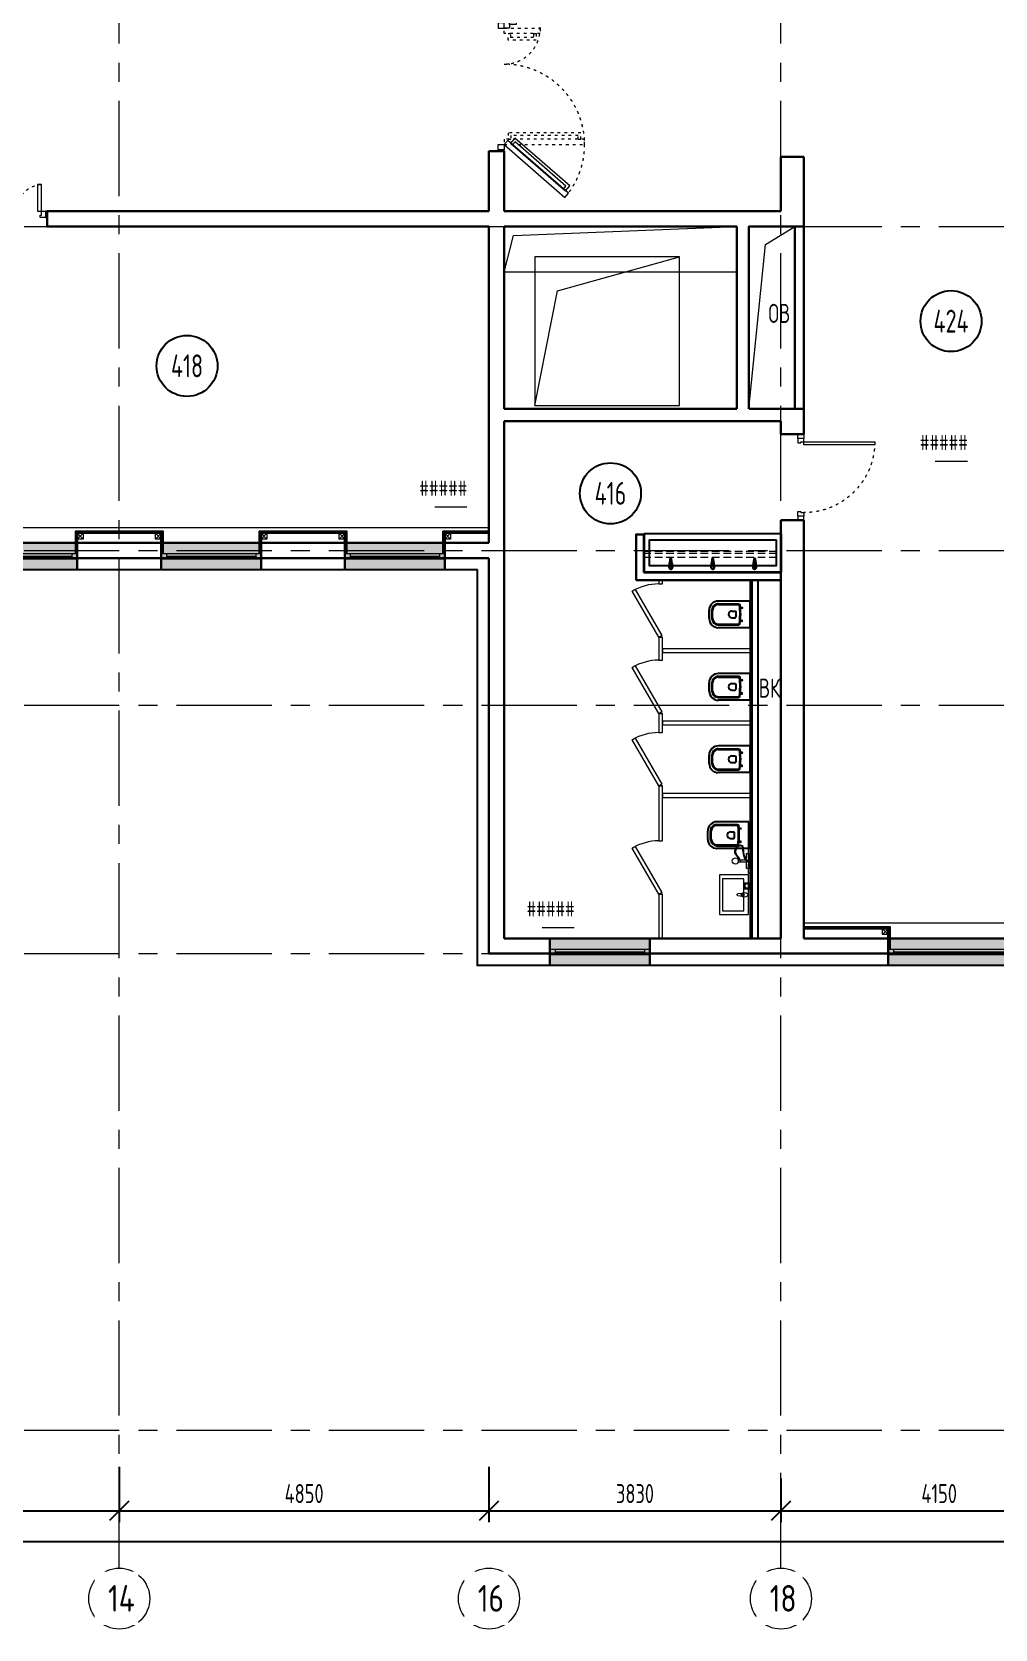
# Model space of a CAD drawing. Header units: millimetres. Extents: x -13407 to 8937287, y -2611 to 109271.
# Drawn here: x 41540 to 54173, y -2611 to 18342 of the extents above; entities that cross this region are included whole.
import ezdxf
from ezdxf import colors
from ezdxf.entities.mleader import LeaderData, LeaderLine
from ezdxf.enums import TextEntityAlignment as Align
from ezdxf.math import Vec2, Vec3

# ---------------------------------------------------------------- set-up
doc = ezdxf.new("R2010")
doc.units = ezdxf.units.MM
for name, pattern in [('ACAD_ISO03W100', [30, 12, -18]), ('ADSK_Штриховая_ш2 п1', [3, 2, -1]), ('CENTER', [2, 1.25, -0.25, 0.25, -0.25])]:
    doc.linetypes.add(name, pattern=pattern)
for name, color, linetype, lineweight in [('_0', 250, 'Continuous', 9), ('_TEXT', 189, 'Continuous', 30), ('АР_Двери', 5, 'Continuous', 18), ('АР_Маркер экспликации', 239, 'Continuous', 13), ('АР_МосжилНии_Стены', 202, 'Continuous', 30), ('АР_Навесной фасад', 5, 'Continuous', 5), ('АР_Номер помещения', 1, 'Continuous', 25), ('АР_Окна БЛОК', 250, 'Continuous', 13), ('АР_Оси', 193, 'Continuous', 9), ('АР_Оси размеры', 164, 'Continuous', 9), ('АР_Отметки', 250, 'Continuous', 15), ('АР_Перегородки газоблок', 165, 'Continuous', 30), ('АР_Перегородки сантехнические', 216, 'Continuous', 9), ('АР_Подоконники', 163, 'Continuous', 9), ('АР_Помещения_площадь', 19, 'Continuous', 9), ('АР_Сущ Несущая стена', 202, 'Continuous', 30), ('АР_тонкая линия', 250, 'Continuous', 0), ('Сантехнические приборы', 7, 'Continuous', 9), ('Эвакуация', 7, 'Continuous', 9)]:
    doc.layers.add(name, color=color, linetype=linetype, lineweight=lineweight)
for name, color, linetype in [('АР_Отверстия', 251, 'Continuous'), ('ТХ_дозаторы', 7, 'Continuous'), ('ТХ_размеры', 240, 'Continuous'), ('ТХ_сантехника', 253, 'Continuous')]:
    doc.layers.add(name, color=color, linetype=linetype)
doc.styles.add('ICOCPEUR', font='isocpeur.ttf')
doc.styles.add('ISOCPEUR', font='isocpeur.ttf', dxfattribs={"width": 0.7})
doc.styles.get("Standard").update_dxf_attribs({"font": 'arial.ttf'})
doc.styles.add('ГОСТ 2.304', font='isocpeur.ttf', dxfattribs={"width": 0.7})
doc.dimstyles.new('СПДС', dxfattribs={"dimscale": 100, "dimtxt": 2.5, "dimasz": 2.5, "dimexe": 1.5, "dimexo": 0, "dimgap": 1, "dimtad": 1, "dimdec": 0, "dimrnd": 1, "dimtxsty": 'ГОСТ 2.304', "dimblk": 'OBLIQUE', "dimcen": 2.5, "dimdle": 1.5, "dimadec": 0, "dimazin": 2, "dimtfac": 0.75, "dimtdec": 0, "dimtmove": 1, "dimatfit": 3, "dimfxl": 1, "dimtolj": 1, "dimarcsym": 1})

# ---------------------------------------------------------------- blocks, each defined once
blk = doc.blocks.new('*U78')
blk.add_lwpolyline([(-100, 80), (-100, 1010), (-140, 1010), (-140, 80)], close=True)
for points in [[(-1130, 0), (-1130, 80), (-1075, 80), (-1075, 0), (-1130, 0)], [(-1075, 80), (-1075, 0), (-1015, 0), (-1015, 40), (-1030, 40), (-1030, 80), (-1075, 80)], [(-55, 80), (-55, 0), (-115, 0), (-115, 40), (-100, 40), (-100, 80), (-55, 80)], [(0, 0), (0, 80), (-55, 80), (-55, 0), (0, 0)]]:
    blk.add_lwpolyline(points)
at = {"linetype": 'ACAD_ISO03W100', "ltscale": 3}
blk.add_arc((-100, 80), 930, 90, 180, dxfattribs=at)
blk = doc.blocks.new('Полуторная_на лестницу')
for points in [[(75, 80), (75, 1080), (125, 1080), (125, 80)], [(1375, 430), (1375, 80), (1425, 80), (1425, 430)]]:
    blk.add_lwpolyline(points, close=True)
for points in [[(0, 0), (0, 80), (20, 80), (20, 0), (0, 0)], [(20, 80), (20, 0), (90, 0), (90, 30), (75, 30), (75, 80), (20, 80)], [(1480, 80), (1480, 0), (1410, 0), (1410, 30), (1425, 30), (1425, 80), (1480, 80)], [(1500, 0), (1500, 80), (1480, 80), (1480, 0), (1500, 0)]]:
    blk.add_lwpolyline(points)
at = {"linetype": 'ACAD_ISO03W100', "ltscale": 3}
for centre, radius, start, end in [((75, 80), 1000, 0, 90), ((1465, 40), 392, 95.9075, 174.0925)]:
    blk.add_arc(centre, radius, start, end, dxfattribs=at)
blk = doc.blocks.new('*U59')
at = {"true_color": 0xffffff}
h = blk.add_hatch(color=7, dxfattribs=at)
h.dxf.hatch_style = 1
h.paths.add_polyline_path([(-1310, -140), (0, -140), (0, 220), (-1310, 220)])
at = {"lineweight": 30}
for p, q in [((-1310, -140), (-1310, 220)), ((0, -140), (0, 220))]:
    blk.add_line(p, q, dxfattribs=at)
for p, q in [((0, 220), (-1310, 220)), ((-1310, 70), (0, 70)), ((-1310, 0), (0, 0)), ((-1240, 0), (-1240, 70)), ((-1240, 35), (-70, 35)), ((-70, 0), (-70, 70)), ((-1310, -140), (0, -140)), ((-1310, -140), (-1310, -140)), ((-1310, -140), (-1310, -140)), ((0, -140), (0, -140)), ((0, -140), (0, -140))]:
    blk.add_line(p, q)
blk = doc.blocks.new('*U58')
at = {"true_color": 0xffffff}
h = blk.add_hatch(color=7, dxfattribs=at)
h.dxf.hatch_style = 1
h.paths.add_polyline_path([(-1600, -140), (0, -140), (0, 220), (-1600, 220)])
at = {"lineweight": 30}
for p, q in [((-1600, -140), (-1600, 220)), ((0, -140), (0, 220))]:
    blk.add_line(p, q, dxfattribs=at)
for p, q in [((0, 220), (-1600, 220)), ((-1600, 70), (0, 70)), ((-1600, 0), (0, 0)), ((-1530, 0), (-1530, 70)), ((-1530, 35), (-70, 35)), ((-70, 0), (-70, 70)), ((-1600, -140), (0, -140)), ((-1600, -140), (-1600, -140)), ((-1600, -140), (-1600, -140)), ((0, -140), (0, -140)), ((0, -140), (0, -140))]:
    blk.add_line(p, q)
blk = doc.blocks.new('_Oblique')
at = {"color": 0, "linetype": 'ByBlock', "lineweight": -2}
blk.add_line((-0.5, -0.5), (0.5, 0.5), dxfattribs=at)
blk = doc.blocks.new('*D167')
at = {"layer": 'АР_Оси размеры', "color": 0, "lineweight": -2, "ltscale": 100, "transparency": 16777216}
for p, q in [((34145, -217), (34145, -1209)), ((42685, -485), (42685, -1209)), ((33995, -1059), (42835, -1059))]:
    blk.add_line(p, q, dxfattribs=at)
at = {"layer": 'АР_Оси размеры', "color": 0, "lineweight": -2, "ltscale": 100, "transparency": 16777216, "xscale": 250, "yscale": 250, "zscale": 250, "rotation": 180}
blk.add_blockref('_Oblique', (34145, -1059), dxfattribs=at)
at = {"layer": 'АР_Оси размеры', "color": 0, "lineweight": -2, "ltscale": 100, "transparency": 16777216, "xscale": 250, "yscale": 250, "zscale": 250}
blk.add_blockref('_Oblique', (42685, -1059), dxfattribs=at)
at = {"layer": 'АР_Оси размеры', "color": 0, "ltscale": 100, "transparency": 16777216, "insert": (38415, -834), "char_height": 250, "attachment_point": 5, "style": 'ГОСТ 2.304'}
blk.add_mtext('\\A1;8540', dxfattribs=at)
blk = doc.blocks.new('*D168')
at = {"layer": 'АР_Оси размеры', "color": 0, "lineweight": -2, "ltscale": 100, "transparency": 16777216}
for p, q in [((47535, -485), (47535, -1209)), ((51365, -636), (51365, -1209)), ((47385, -1059), (51515, -1059))]:
    blk.add_line(p, q, dxfattribs=at)
at = {"layer": 'АР_Оси размеры', "color": 0, "lineweight": -2, "ltscale": 100, "transparency": 16777216, "xscale": 250, "yscale": 250, "zscale": 250, "rotation": 180}
blk.add_blockref('_Oblique', (47535, -1059), dxfattribs=at)
at = {"layer": 'АР_Оси размеры', "color": 0, "lineweight": -2, "ltscale": 100, "transparency": 16777216, "xscale": 250, "yscale": 250, "zscale": 250}
blk.add_blockref('_Oblique', (51365, -1059), dxfattribs=at)
at = {"layer": 'АР_Оси размеры', "color": 0, "ltscale": 100, "transparency": 16777216, "insert": (49450, -834), "char_height": 250, "attachment_point": 5, "style": 'ГОСТ 2.304'}
blk.add_mtext('\\A1;3830', dxfattribs=at)
blk = doc.blocks.new('*D169')
at = {"layer": 'АР_Оси размеры', "color": 0, "lineweight": -2, "ltscale": 100, "transparency": 16777216}
for p, q in [((51365, -636), (51365, -1209)), ((55515, -636), (55515, -1209)), ((51215, -1059), (55665, -1059))]:
    blk.add_line(p, q, dxfattribs=at)
at = {"layer": 'АР_Оси размеры', "color": 0, "lineweight": -2, "ltscale": 100, "transparency": 16777216, "xscale": 250, "yscale": 250, "zscale": 250, "rotation": 180}
blk.add_blockref('_Oblique', (51365, -1059), dxfattribs=at)
at = {"layer": 'АР_Оси размеры', "color": 0, "lineweight": -2, "ltscale": 100, "transparency": 16777216, "xscale": 250, "yscale": 250, "zscale": 250}
blk.add_blockref('_Oblique', (55515, -1059), dxfattribs=at)
at = {"layer": 'АР_Оси размеры', "color": 0, "ltscale": 100, "transparency": 16777216, "insert": (53440, -834), "char_height": 250, "attachment_point": 5, "style": 'ГОСТ 2.304'}
blk.add_mtext('\\A1;4150', dxfattribs=at)
blk = doc.blocks.new('*D139')
at = {"layer": 'АР_Оси размеры', "color": 0, "lineweight": -2, "ltscale": 100, "transparency": 16777216}
for p, q in [((42685, -485), (42685, -1209)), ((47535, -485), (47535, -1209)), ((42535, -1059), (47685, -1059))]:
    blk.add_line(p, q, dxfattribs=at)
at = {"layer": 'АР_Оси размеры', "color": 0, "lineweight": -2, "ltscale": 100, "transparency": 16777216, "xscale": 250, "yscale": 250, "zscale": 250, "rotation": 180}
blk.add_blockref('_Oblique', (42685, -1059), dxfattribs=at)
at = {"layer": 'АР_Оси размеры', "color": 0, "lineweight": -2, "ltscale": 100, "transparency": 16777216, "xscale": 250, "yscale": 250, "zscale": 250}
blk.add_blockref('_Oblique', (47535, -1059), dxfattribs=at)
at = {"layer": 'АР_Оси размеры', "color": 0, "ltscale": 100, "transparency": 16777216, "insert": (45110, -834), "char_height": 250, "attachment_point": 5, "style": 'ГОСТ 2.304'}
blk.add_mtext('\\A1;4850', dxfattribs=at)
blk = doc.blocks.new('*D159')
at = {"layer": 'АР_Оси размеры', "color": 0, "lineweight": -2, "ltscale": 100, "transparency": 16777216}
for p, q in [((-150, -1461), (68565, -1461)), ((0, -1786), (0, -1311)), ((68415, -1786), (68415, -1311))]:
    blk.add_line(p, q, dxfattribs=at)
at = {"layer": 'АР_Оси размеры', "color": 0, "lineweight": -2, "ltscale": 100, "transparency": 16777216, "xscale": 250, "yscale": 250, "zscale": 250, "rotation": 180}
blk.add_blockref('_Oblique', (0, -1461), dxfattribs=at)
at = {"layer": 'АР_Оси размеры', "color": 0, "lineweight": -2, "ltscale": 100, "transparency": 16777216, "xscale": 250, "yscale": 250, "zscale": 250}
blk.add_blockref('_Oblique', (68415, -1461), dxfattribs=at)
at = {"layer": 'АР_Оси размеры', "color": 0, "ltscale": 100, "transparency": 16777216, "insert": (34208, -1236), "char_height": 250, "attachment_point": 5, "style": 'ГОСТ 2.304'}
blk.add_mtext('\\A1;68415', dxfattribs=at)
blk = doc.blocks.new('*U36')
at = {"layer": 'АР_Номер помещения', "color": 7}
blk.add_circle((-20303, 4954), 400, dxfattribs=at)
at = {"layer": 'АР_Помещения_площадь', "color": 7}
blk.add_line((-20778, -745), (-21200, -745), dxfattribs=at)
at = {"color": 7, "style": 'ISOCPEUR', "width": 0.7, "flags": 1}
blk.add_attdef('КАТЕГОРИЯ', (-499, -2092), '', height=250, dxfattribs=at)
at = {"layer": 'АР_Номер помещения', "color": 7, "style": 'ISOCPEUR', "width": 0.7}
blk.add_attdef('НОМЕР_ПОМЕЩЕНИЯ', text='', height=300, dxfattribs=at).set_placement((-20303, 4954), align=Align.MIDDLE_CENTER)
at = {"layer": 'АР_Помещения_площадь', "color": 7, "lineweight": 30, "width": 0.7, "flags": 104}
blk.add_attdef('ИМЯ_ПОМЕЩЕНИЯ', text='', height=100, dxfattribs=at).set_placement((158, 1217), align=Align.MIDDLE_CENTER)
at = {"layer": 'АР_Помещения_площадь', "color": 7, "style": 'ISOCPEUR', "width": 0.7}
blk.add_attdef('ПЛОЩАДЬ_ПОМЕЩЕНИЯ', text='', height=200, dxfattribs=at).set_placement((-20773, -499), align=Align.MIDDLE_RIGHT)
blk = doc.blocks.new('*U37')
at = {"layer": 'АР_Номер помещения', "color": 7}
blk.add_circle((-16818, -1752), 400, dxfattribs=at)
at = {"layer": 'АР_Помещения_площадь', "color": 7}
blk.add_line((-13147, -3605), (-13569, -3605), dxfattribs=at)
at = {"color": 7, "style": 'ISOCPEUR', "width": 0.7, "flags": 1}
blk.add_attdef('КАТЕГОРИЯ', (-499, -2092), '', height=250, dxfattribs=at)
at = {"layer": 'АР_Номер помещения', "color": 7, "style": 'ISOCPEUR', "width": 0.7}
blk.add_attdef('НОМЕР_ПОМЕЩЕНИЯ', text='', height=300, dxfattribs=at).set_placement((-16818, -1752), align=Align.MIDDLE_CENTER)
at = {"layer": 'АР_Помещения_площадь', "color": 7, "lineweight": 30, "width": 0.7, "flags": 104}
blk.add_attdef('ИМЯ_ПОМЕЩЕНИЯ', text='', height=100, dxfattribs=at).set_placement((158, 1217), align=Align.MIDDLE_CENTER)
at = {"layer": 'АР_Помещения_площадь', "color": 7, "style": 'ISOCPEUR', "width": 0.7}
blk.add_attdef('ПЛОЩАДЬ_ПОМЕЩЕНИЯ', text='', height=200, dxfattribs=at).set_placement((-13142, -3358), align=Align.MIDDLE_RIGHT)
blk = doc.blocks.new('*U68')
at = {"layer": 'АР_Номер помещения', "color": 7}
blk.add_circle((-15051, 8363), 400, dxfattribs=at)
at = {"layer": 'АР_Помещения_площадь', "color": 7}
blk.add_line((-14836, 6523), (-15259, 6523), dxfattribs=at)
at = {"color": 7, "style": 'ISOCPEUR', "width": 0.7, "flags": 1}
blk.add_attdef('КАТЕГОРИЯ', (-499, -2092), '', height=250, dxfattribs=at)
at = {"layer": 'АР_Номер помещения', "color": 7, "style": 'ISOCPEUR', "width": 0.7}
blk.add_attdef('НОМЕР_ПОМЕЩЕНИЯ', text='', height=300, dxfattribs=at).set_placement((-15051, 8363), align=Align.MIDDLE_CENTER)
at = {"layer": 'АР_Помещения_площадь', "color": 7, "style": 'ISOCPEUR', "width": 0.7}
blk.add_attdef('ПЛОЩАДЬ_ПОМЕЩЕНИЯ', text='', height=200, dxfattribs=at).set_placement((-14831, 6769), align=Align.MIDDLE_RIGHT)
at = {"layer": 'АР_Помещения_площадь', "color": 7, "lineweight": 30, "width": 0.7, "flags": 104}
blk.add_attdef('ИМЯ_ПОМЕЩЕНИЯ', text='', height=100, dxfattribs=at).set_placement((158, 1217), align=Align.MIDDLE_CENTER)
blk = doc.blocks.new('_DotSmall')
at = {"color": 0, "linetype": 'ByBlock', "const_width": 0.5}
blk.add_lwpolyline([(-0.0625, 0, 1), (0.0625, 0, 1)], format="xyb", close=True, dxfattribs=at)
blk = doc.blocks.new('*U7')
for p, q in [((0, 0), (0, -50)), ((700, 0), (700, -50))]:
    blk.add_line(p, q)
blk.add_lwpolyline([(0, 0), (606, 350), (628, 312), (22, -38)], close=True)
blk.add_arc((0, 0), 700, 0, 30)
blk = doc.blocks.new('Из_буфера31843')
for p, q in [((356, 104), (352, 62)), ((366, 166), (359, 113)), ((363, 87), (363, 101)), ((390, 87), (363, 87)), ((395, 113), (388, 166)), ((390, 101), (390, 87)), ((402, 62), (398, 104)), ((906, 104), (902, 62)), ((916, 166), (909, 113)), ((913, 87), (913, 101)), ((940, 87), (913, 87)), ((945, 113), (938, 166)), ((940, 101), (940, 87)), ((952, 62), (948, 104)), ((1456, 104), (1452, 62)), ((1466, 166), (1459, 113)), ((1463, 87), (1463, 101)), ((1490, 87), (1463, 87)), ((1495, 113), (1488, 166)), ((1490, 101), (1490, 87)), ((1502, 62), (1498, 104))]:
    blk.add_line(p, q)
at = {"lineweight": 13, "ltscale": 500}
for p, q in [((377, 85), (377, 23)), ((927, 85), (927, 23)), ((1477, 85), (1477, 23))]:
    blk.add_line(p, q, dxfattribs=at)
for points in [[(1827, 500), (27, 500), (27, 0), (1827, 0)], [(1762, 415), (92, 415), (92, 85), (1762, 85)]]:
    blk.add_lwpolyline(points, close=True)
for centre, major_axis, start_param, end_param in [((377, 62), (-17.7, -17.7), -0.785398, 2.356194), ((377, 102), (-14.9, -14.9), -1.35736, -0.875625), ((377, 102), (-14.9, 14.9), 4.498953, 6.496621), ((377, 101), (-9.62, 9.62), 3.926991, 7.068583), ((377, 165), (-7.91, 7.91), 4.051589, 6.943986), ((377, 102), (-14.9, 14.9), 4.017217, 4.498953), ((927, 62), (-17.7, -17.7), -0.785398, 2.356194), ((927, 102), (-14.9, -14.9), -1.35736, -0.875625), ((927, 102), (-14.9, 14.9), 4.498953, 6.496621), ((927, 101), (-9.62, 9.62), 3.926991, 7.068583), ((927, 165), (-7.91, 7.91), 4.051589, 6.943986), ((927, 102), (-14.9, 14.9), 4.017217, 4.498953), ((1477, 62), (-17.7, -17.7), -0.785398, 2.356194), ((1477, 102), (-14.9, -14.9), -1.35736, -0.875625), ((1477, 102), (-14.9, 14.9), 4.498953, 6.496621), ((1477, 101), (-9.62, 9.62), 3.926991, 7.068583), ((1477, 165), (-7.91, 7.91), 4.051589, 6.943986), ((1477, 102), (-14.9, 14.9), 4.017217, 4.498953)]:
    blk.add_ellipse(centre, major_axis=major_axis, ratio=1, start_param=start_param, end_param=end_param)
blk = doc.blocks.new('унитаз поликлиники')
for p, q in [((0, 175), (0, -175)), ((0, 175), (420, 175)), ((126, 87), (100, 87)), ((112, 73), (112, 100)), ((420, 139), (150, 139)), ((420, 129), (157, 129)), ((192, -34), (192, 34)), ((242, 44), (202, 44)), ((494, 57), (494, -57)), ((504, 55), (504, -55)), ((540, 55), (540, -55)), ((0, -175), (420, -175)), ((126, -87), (99, -86)), ((112, -73), (112, -100)), ((420, -139), (148, -139)), ((420, -129), (155, -129)), ((242, -44), (202, -44))]:
    blk.add_line(p, q)
for centre, radius, start, end in [((242, 0), 43.7, 270, 90), ((420, 55), 120, 0, 90), ((420, 55), 83.5, 359.8619, 90.3335), ((420, 55), 74, 0, 90), ((420, -55), 120, 270, 0), ((420, -55), 84, 270, 0), ((420, -55), 74, 270, 358.4018)]:
    blk.add_arc(centre, radius, start, end)
at = {"extrusion": (0, 0, -1)}
for centre, major_axis, ratio, start_param, end_param in [((112, 87), (3.55, 3.55), 1, 5.504025, 11.78721), ((1158, 0), (-731, -726), 0.993775, 0.659849, 0.910919), ((984, 0), (-23, -941), 0.89728, 1.422258, 1.677847), ((150, 127), (-5.6, -10.5), 0.821373, 1.269211, 2.570669), ((154, 120), (-5.61, -7.72), 0.798093, 1.232924, 2.686723), ((148, -127), (5.4, -10.4), 0.836443, 0.56114, 1.877577), ((155, -117), (5.3, -10.4), 0.842984, 0.549902, 1.8819), ((202, -33), (4.12, -9.49), 0.964797, 0.42926, 1.943413)]:
    blk.add_ellipse(centre, major_axis=major_axis, ratio=ratio, start_param=start_param, end_param=end_param, dxfattribs=at)
for centre, major_axis, ratio, start_param, end_param in [((202, 33), (4.12, 9.49), 0.964797, 0.42926, 1.943413), ((112, -87), (3.54, -3.55), 1, 5.504025, 11.78721)]:
    blk.add_ellipse(centre, major_axis=major_axis, ratio=ratio, start_param=start_param, end_param=end_param)
blk = doc.blocks.new('Из_буфера27431')
at = {"linetype": 'Continuous', "lineweight": 5}
for p, q in [((-139, 11), (-86, 18)), ((-139, 11), (-86, 18)), ((-76, 21), (-34, 25)), ((-76, 21), (-34, 25)), ((-59, 14), (-74, 14)), ((-59, 14), (-74, 14)), ((-59, -14), (-59, 14)), ((-59, -14), (-59, 14)), ((-86, -18), (-139, -11)), ((-86, -18), (-139, -11)), ((-34, -25), (-76, -21)), ((-34, -25), (-76, -21)), ((-74, -14), (-59, -14)), ((-74, -14), (-59, -14))]:
    blk.add_line(p, q, dxfattribs=at)
for points in [[(0, -260), (-380, -260), (-380, 260), (0, 260)], [(-59, -210), (-339, -210), (-339, 210), (-59, 210)], [(-59, -210), (-339, -210), (-339, 210), (-59, 210)]]:
    blk.add_lwpolyline(points, close=True, dxfattribs=at)
for centre, radius, start, end in [((-137, 0), 11.2, 97.1389, 262.8611), ((-137, 0), 11.2, 97.1389, 262.8611), ((-74, 0), 21.1, 122.771, 237.229), ((-74, 0), 21.1, 122.771, 237.229), ((-74, 0), 13.6, 90, 270), ((-74, 0), 13.6, 90, 270), ((-74, 0), 21.1, 95.1696, 122.771), ((-74, 0), 21.1, 95.1696, 122.771), ((-34, 0), 25, 270, 90), ((-34, 0), 25, 270, 90), ((-74, 0), 21.1, 237.229, 264.8304), ((-74, 0), 21.1, 237.229, 264.8304)]:
    blk.add_arc(centre, radius, start, end, dxfattribs=at)
blk = doc.blocks.new('дв.1700')
at = {"layer": 'АР_Двери'}
for points in [[(-87, 0), (-87, -80), (-70, -80), (-70, 0), (-87, 0)], [(-70, -80), (-70, 0), (0, 0), (0, -30), (0, -30), (0, -80), (-70, -80)], [(1596, -80), (1596, 0), (1526, 0), (1526, -30), (1526, -30), (1526, -80), (1596, -80)], [(1613, 0), (1613, -80), (1596, -80), (1596, 0), (1613, 0)]]:
    blk.add_lwpolyline(points, dxfattribs=at)
for points in [[(0, -80), (-692, -876), (-639, -922), (53, -126)], [(20, -164), (-606, -884), (-542, -940), (84, -219)], [(-3, -190), (-583, -858), (-546, -890), (35, -223)], [(1997, -150), (1526, -150), (1526, -80), (1997, -80)], [(1947, -235), (1576, -235), (1576, -150), (1947, -150)], [(1912, -200), (1611, -200), (1611, -150), (1912, -150)]]:
    blk.add_lwpolyline(points, close=True, dxfattribs=at)
at = {"layer": 'АР_Двери', "linetype": 'ACAD_ISO03W100', "ltscale": 3}
for points in [[(0, -80), (0, -1135), (70, -1135), (70, -80)], [(1456, -551), (1456, -80), (1526, -80), (1526, -551)]]:
    blk.add_lwpolyline(points, close=True, dxfattribs=at)
for points in [[(70, -1050), (70, -1085), (155, -1085), (155, -130), (70, -130), (70, -165)], [(70, -1050), (120, -1050), (120, -165), (70, -165)], [(1456, -466), (1456, -501), (1371, -501), (1371, -130), (1456, -130), (1456, -165)], [(1456, -466), (1406, -466), (1406, -165), (1456, -165)]]:
    blk.add_lwpolyline(points, dxfattribs=at)
for centre, radius, start, end in [((0, -80), 1055, 229, 0), ((1526, -80), 471, 180, 351.4758)]:
    blk.add_arc(centre, radius, start, end, dxfattribs=at)
blk = doc.blocks.new('111')
at = {"layer": 'Сантехнические приборы'}
blk.add_line((293830, -128587), (293830, -128612), dxfattribs=at)
at = {"layer": 'Сантехнические приборы', "lineweight": 0}
for points in [[(293831, -128402), (293857, -128402), (293857, -128524), (293831, -128524)], [(293831, -128607), (293857, -128607), (293857, -128729), (293831, -128729)], [(293857, -128466), (293883, -128466), (293883, -128665), (293857, -128665)], [(293870, -128550), (293986, -128550), (293986, -128582), (293870, -128582)], [(293986, -128582), (293960, -128582), (293960, -128550), (293986, -128550)]]:
    blk.add_lwpolyline(points, close=True, dxfattribs=at)
for points in [[(293883, -128582), (293908, -128633), (293915, -128678), (293921, -128742), (293928, -128762), (293941, -128768), (293966, -128774), (293992, -128768), (294018, -128749), (294030, -128723), (294037, -128697), (294037, -128672), (294024, -128652), (293998, -128620), (293986, -128582)], [(293896, -128575), (293902, -128595), (293915, -128633), (293921, -128665), (293928, -128697), (293928, -128717), (293928, -128729), (293928, -128736), (293928, -128742), (293928, -128749), (293934, -128755), (293941, -128755), (293941, -128762), (293947, -128762), (293953, -128768), (293960, -128768), (293966, -128768), (293966, -128762), (293973, -128762), (293979, -128762), (293992, -128755), (293998, -128749), (294005, -128736), (294011, -128729), (294018, -128717), (294024, -128704), (294024, -128697), (294024, -128691), (294024, -128685), (294024, -128678), (294024, -128672), (294018, -128665), (294018, -128659), (294011, -128652), (294011, -128646), (293998, -128633), (293986, -128620), (293979, -128601), (293973, -128588), (293973, -128582)]]:
    blk.add_lwpolyline(points, dxfattribs=at)
for points in [[(293986, -128569), (293986, -128543), (294005, -128524), (294024, -128524)], [(294024, -128607), (294005, -128607), (293986, -128588), (293986, -128569)], [(294024, -128524), (294050, -128524), (294069, -128543), (294069, -128569)], [(294069, -128569), (294069, -128588), (294050, -128607), (294024, -128607)]]:
    blk.add_open_spline(points, degree=3, dxfattribs=at)
blk = doc.blocks.new('A$C500e89c7')
at = {"ltscale": 100}
blk.add_circle((-37, 37), 35.3, dxfattribs=at)
at = {"layer": 'ТХ_дозаторы', "ltscale": 100}
blk.add_lwpolyline([(-73, 75), (0, 75), (0, 0), (-73, 0)], close=True, dxfattribs=at)
blk = doc.blocks.new('A$C3079c8b3')
at = {"layer": 'АР_Перегородки газоблок', "color": 0, "lineweight": 25, "ltscale": 100}
for points in [[(33798, -16925), (33798, -12223)], [(33823, -16925), (33823, -12223)], [(33898, -12223), (33898, -16925)]]:
    blk.add_lwpolyline(points, dxfattribs=at)
blk = doc.blocks.new('A$Ce02d65bd')
at = {"ltscale": 100}
for points in [[(0, 0), (0, 75), (75, 75), (75, 0), (0, 0)], [(0, 0), (75, 75)], [(0, 75), (75, 0)]]:
    blk.add_lwpolyline(points, dxfattribs=at)

msp = doc.modelspace()

# ---------------------------------------------------------------- linework, layer by layer
for points in [[(43260, 11500.4), (43260, 11789.6), (42110, 11789.6), (42110, 11500.4)], [(43247.5, 11500.4), (43247.5, 11777.1), (42122.5, 11777.1), (42122.5, 11500.4)], [(43235, 11520.1), (43235, 11764.6), (42135, 11764.6), (42135, 11557.7)], [(45670, 11500.4), (45670, 11789.6), (44520, 11789.6), (44520, 11500.4)], [(45657.5, 11500.4), (45657.5, 11777.1), (44532.5, 11777.1), (44532.5, 11500.4)], [(45645, 11520.1), (45645, 11764.6), (44545, 11764.6), (44545, 11557.7)], [(47535, 11789.6), (46930, 11789.6), (46930, 11500.4)], [(47535, 11777.1), (46942.5, 11777.1), (46942.5, 11500.4)], [(47535, 11764.6), (46955, 11764.6), (46955, 11557.7)], [(52795, 6310), (52795, 6599.2), (51670, 6599.2)], [(52782.5, 6310), (52782.5, 6586.7), (51670, 6586.7)], [(52770, 6329.7), (52770, 6574.2), (51670, 6574.2), (51670, 6574.2)]]:
    msp.add_lwpolyline(points)
at = {"layer": 'АР_МосжилНии_Стены', "ltscale": 100}
for points in [[(47735, 15990), (49284.9, 15990)], [(47735, 15790), (49284.9, 15790)], [(49157.2, 15790), (50784.9, 15790)], [(50784.9, 13396.3), (50784.9, 15790)], [(50944.9, 15790), (50944.9, 13396.3)], [(47735, 13396.3), (50786.6, 13396.3)], [(51365, 13236.3), (47735, 13236.3)], [(50946.6, 13396.3), (51665, 13396.3)], [(51665, 13396.3), (51665, 13065.7)], [(51665, 13065.7), (51365, 13065.7)]]:
    msp.add_lwpolyline(points, dxfattribs=at)
at = {"layer": 'АР_Навесной фасад', "ltscale": 100}
for p, q in [((47385, 11290), (39149.7, 11290)), ((47375, 11280), (39159.7, 11280)), ((47375, 11280), (47375, 6090)), ((47385, 11290), (47385, 6100)), ((55255, 6090), (47375, 6090)), ((55265, 6100), (47385, 6100))]:
    msp.add_line(p, q, dxfattribs=at)
at = {"layer": 'АР_Оси', "linetype": 'CENTER', "ltscale": 1000}
for p, q in [((42685, -1811.3), (42685, 32496.2)), ((51365, -1811.3), (51365, 32496.2)), ((-12563.8, 15790), (71033.4, 15790)), ((-12563.8, 11540), (71033.4, 11540)), ((-12563.8, 9510), (71033.4, 9510)), ((-12563.8, 6250), (71033.4, 6250)), ((-12563.8, 0), (71033.4, 0))]:
    msp.add_line(p, q, dxfattribs=at)
at = {"layer": 'АР_Оси', "ltscale": 0.5}
for centre in [(42685, -2211.3), (47535, -2211.3), (51365, -2211.3)]:
    msp.add_circle(centre, 400, dxfattribs=at)
at = {"layer": 'АР_Перегородки газоблок', "ltscale": 100}
for points in [[(51545.1, 13397), (51545, 15790.7)], [(51665, 15790.7), (51665, 13397)], [(49464, 11151.2), (49464, 11751.2), (49564, 11751.2)], [(49564, 11251.2), (49564, 11751.2)], [(49464, 11151.2), (49464, 11251.2)], [(51067.8, 11151.2), (49464, 11151.2)], [(49564, 11251.2), (51365, 11251.2)], [(51365, 11151.2), (51062.8, 11151.2)]]:
    msp.add_lwpolyline(points, dxfattribs=at)
at = {"layer": 'АР_Перегородки газоблок', "lineweight": 5, "ltscale": 100}
msp.add_lwpolyline([(48135, 13441.3), (50033, 13441.3), (50033, 15390), (48135, 15390)], close=True, dxfattribs=at)
msp.add_lwpolyline([(48135, 13441.3), (48432.4, 14947.9), (50033, 15390)], dxfattribs=at)
at = {"layer": 'АР_Перегородки сантехнические', "lineweight": 0}
for points in [[(49762.8, 11100), (49812.8, 11100), (49812.8, 11150), (49762.8, 11150)], [(49762.8, 10100), (49812.8, 10100), (49812.8, 10400), (49762.8, 10400)], [(50962.8, 10200), (50962.8, 10250), (49812.8, 10250), (49812.8, 10200)], [(49762.8, 9150), (49812.8, 9150), (49812.8, 9400), (49762.8, 9400)], [(50962.8, 9250), (50962.8, 9300), (49812.8, 9300), (49812.8, 9250)], [(49762.8, 7729.6), (49812.8, 7729.6), (49812.8, 8450), (49762.8, 8450)], [(50962.8, 8300), (50962.8, 8350), (49812.8, 8350), (49812.8, 8300)], [(49762.8, 6450), (49812.8, 6450), (49812.8, 7029.6), (49762.8, 7029.6)]]:
    msp.add_lwpolyline(points, close=True, dxfattribs=at)
at = {"layer": 'АР_Подоконники', "ltscale": 100}
for p, q in [((39738.4, 11840), (47535, 11840)), ((55475, 6650), (51665, 6650))]:
    msp.add_line(p, q, dxfattribs=at)
at = {"layer": 'АР_Сущ Несущая стена', "ltscale": 100}
for p, q in [((47535, 16777.5), (47535, 15990)), ((47735, 16777.5), (47535, 16777.5)), ((47735, 16777.5), (47535, 16777.5)), ((47735, 16777.5), (47735, 15990)), ((51365, 16702.5), (51365, 15990)), ((51365, 16702.5), (51665, 16702.5)), ((51665, 16702.5), (51665, 15790)), ((41738.4, 15990.1), (41738.4, 15790.1)), ((41738.4, 15990), (47535, 15990)), ((49157.2, 15990), (51365, 15990)), ((41738.4, 15790.1), (47535, 15790)), ((47535, 11640), (47535, 15790)), ((47735, 13396.3), (47735, 15790)), ((50944.9, 15790), (51665, 15790)), ((47735, 6450), (47735, 13236.3)), ((51365, 13236.3), (51365, 13065.7)), ((51365, 11935.7), (51365, 6450.1)), ((51365, 11935.7), (51665, 11935.7)), ((51665, 11935.7), (51665, 6450)), ((36357, 11640), (47535, 11640)), ((38999.7, 11440), (47535, 11440)), ((47535, 6250), (47535, 11440)), ((51365, 6450), (47735, 6450)), ((55475, 6450), (51665, 6450)), ((55415, 6250), (47535, 6250))]:
    msp.add_line(p, q, dxfattribs=at)
at = {"layer": 'АР_тонкая линия', "color": 18, "ltscale": 100, "true_color": 0x000000}
msp.add_lwpolyline([(50944.9, 13396.9), (51162.4, 15555.5), (51545, 15790.7)], dxfattribs=at)
at = {"layer": 'АР_тонкая линия', "linetype": 'ADSK_Штриховая_ш2 п1', "ltscale": 50}
for points in [[(49559.6, 11528.4), (51361.8, 11528.3)], [(49559.6, 11503.4), (51361.8, 11503.3)], [(49559.6, 11453.4), (51361.8, 11453.3)]]:
    msp.add_lwpolyline(points, dxfattribs=at)
at = {"layer": 'Эвакуация', "lineweight": 18}
for p, q in [((50785, 15790), (47735, 15790)), ((47735, 15790), (47735, 15190)), ((50785, 15790), (47735, 15790)), ((47735, 15790), (47735, 15190)), ((47855, 15670), (50785, 15790)), ((47735, 15190), (47855, 15670))]:
    msp.add_line(p, q, dxfattribs=at)
at = {"layer": 'Эвакуация'}
for p, q in [((47735, 15190), (47735, 15790)), ((47735, 15790), (50785, 15790)), ((50785, 15790), (50785, 15190)), ((50785, 15190), (47735, 15190))]:
    msp.add_line(p, q, dxfattribs=at)

# ---------------------------------------------------------------- block references
at = {"layer": '_0', "color": 1, "lineweight": -3, "ltscale": 500, "rotation": 180}
for p in [(42210, 11764.6), (43235, 11764.6), (44620, 11764.6), (45645, 11764.6), (47030, 11764.6), (52770, 6574.2)]:
    msp.add_blockref('A$Ce02d65bd', p, dxfattribs=at)
at = {"layer": '_TEXT', "ltscale": 500}
msp.add_blockref('A$C3079c8b3', (17165, 23374.6), dxfattribs=at)
at = {"layer": 'АР_Двери', "rotation": 90.00000000000001}
msp.add_blockref('дв.1700', (47655, 16864.5), dxfattribs=at)
at = {"layer": 'АР_Двери'}
msp.add_blockref('Полуторная_на лестницу', (40238.4, 15910.1), dxfattribs=at)
at = {"layer": 'АР_Двери', "xscale": -1, "rotation": 270}
msp.add_blockref('*U78', (51585, 13065.7), dxfattribs=at)
at = {"layer": 'АР_Двери', "lineweight": 30, "rotation": 90.00000000000001}
for p in [(49762.8, 10400), (49762.8, 9400), (49762.8, 8450), (49762.8, 7029.6)]:
    msp.add_blockref('*U7', p, dxfattribs=at)
at = {"layer": 'АР_Маркер экспликации', "color": 7}
ref = msp.add_blockref('*U68', (68646.7, 6185.2), dxfattribs=at)
ref.add_attrib('НОМЕР_ПОМЕЩЕНИЯ', '424', dxfattribs={"layer": 'АР_Номер помещения', "color": 7, "height": 300, "style": 'ISOCPEUR', "width": 0.7}).set_placement((53595.6, 14548.5), align=Align.MIDDLE_CENTER)
ref.add_attrib('ПЛОЩАДЬ_ПОМЕЩЕНИЯ', '#####', dxfattribs={"layer": 'АР_Помещения_площадь', "color": 7, "height": 200, "style": 'ISOCPEUR', "width": 0.7}).set_placement((53815.3, 12954.4), align=Align.MIDDLE_RIGHT)
ref = msp.add_blockref('*U37', (60392.3, 15713.2), dxfattribs=at)
ref.add_attrib('НОМЕР_ПОМЕЩЕНИЯ', '418', dxfattribs={"layer": 'АР_Номер помещения', "color": 7, "height": 300, "style": 'ISOCPEUR', "width": 0.7}).set_placement((43574.7, 13961.6), align=Align.MIDDLE_CENTER)
ref.add_attrib('ПЛОЩАДЬ_ПОМЕЩЕНИЯ', '#####', dxfattribs={"layer": 'АР_Помещения_площадь', "color": 7, "height": 200, "style": 'ISOCPEUR', "width": 0.7}).set_placement((47250.3, 12354.9), align=Align.MIDDLE_RIGHT)
ref = msp.add_blockref('*U36', (69431.4, 7335.1), dxfattribs=at)
ref.add_attrib('НОМЕР_ПОМЕЩЕНИЯ', '416', dxfattribs={"layer": 'АР_Номер помещения', "color": 7, "height": 300, "style": 'ISOCPEUR', "width": 0.7}).set_placement((49128.7, 12289.3), align=Align.MIDDLE_CENTER)
ref.add_attrib('ПЛОЩАДЬ_ПОМЕЩЕНИЯ', '#####', dxfattribs={"layer": 'АР_Помещения_площадь', "color": 7, "height": 200, "style": 'ISOCPEUR', "width": 0.7}).set_placement((48658.3, 6836.3), align=Align.MIDDLE_RIGHT)
at = {"layer": 'АР_Окна БЛОК', "xscale": -1, "rotation": 180}
for name, p in [('*U59', (42135, 11500)), ('*U59', (44545, 11500)), ('*U59', (46955, 11500)), ('*U59', (49645, 6310)), ('*U58', (54370, 6310))]:
    msp.add_blockref(name, p, dxfattribs=at)
at = {"layer": 'ТХ_дозаторы', "ltscale": 100}
msp.add_blockref('A$C500e89c7', (50959.8, 7101.3), dxfattribs=at)
at = {"layer": 'ТХ_размеры', "rotation": 180}
msp.add_blockref('111', (344794.1, -121099.9), dxfattribs=at)
at = {"layer": 'ТХ_сантехника'}
msp.add_blockref('Из_буфера31843', (49542.6, 11258.9), dxfattribs=at)
at = {"layer": 'ТХ_сантехника', "rotation": 180}
for p in [(50962.8, 10701.2), (50962.8, 9750), (50962.8, 8800), (50944.3, 7804.6)]:
    msp.add_blockref('унитаз поликлиники', p, dxfattribs=at)
at = {"layer": 'ТХ_сантехника', "ltscale": 100, "xscale": -1, "rotation": 180}
msp.add_blockref('Из_буфера27431', (50937.7, 7022.5), dxfattribs=at)

# ---------------------------------------------------------------- texts
at = {"layer": 'АР_Отверстия', "ltscale": 100, "char_height": 250, "attachment_point": 5, "line_spacing_factor": 0.7, "style": 'ICOCPEUR'}
for s, insert in [('\\A1;{\\W0.7;ОВ}', (51342.9, 14650)), ('\\A1;{\\W0.7;ВК}', (51214.7, 9733))]:
    msp.add_mtext(s, dxfattribs=dict(at, insert=insert))

# ---------------------------------------------------------------- dimensions: what is measured, and where the dimension line sits
at = {"layer": 'АР_Оси размеры', "ltscale": 100}
for base, p1, p2, picture, middle in [((42685, -1058.6), (34145, -216.8), (42685, -484.7), '*D167', (38415, -833.6)), ((47535, -1058.6), (42685, -484.7), (47535, -484.7), '*D139', (45110, -833.6)), ((51365, -1058.6), (47535, -484.7), (51365, -636.5), '*D168', (49450, -833.6)), ((55515, -1058.6), (51365, -636.5), (55515, -636.5), '*D169', (53440, -833.6))]:
    dim = msp.add_linear_dim(base=base, p1=p1, p2=p2, dimstyle='СПДС', dxfattribs=at)
    dim.commit()
    dim.dimension.update_dxf_attribs({"geometry": picture, "text_midpoint": middle})

# ---------------------------------------------------------------- leaders
at = {"layer": 'АР_Отметки'}
ml = msp.add_multileader_mtext('Standard', dxfattribs=at)
ml.set_content('+9,800', color=256, style='ISOCPEUR')
ml.set_leader_properties(color=256, linetype='Continuous', lineweight=-1)
ml.set_arrow_properties(name='DOTSMALL')
ml.build(insert=Vec2(0, 0))
ml.multileader.update_dxf_attribs({"has_text_frame": 1, "text_left_attachment_type": 4, "text_right_attachment_type": 4, "dogleg_length": 100, "arrow_head_size": 180})
ctx = ml.context
ctx.base_point, ctx.char_height, ctx.arrow_head_size, ctx.landing_gap_size, ctx.plane_origin = Vec3(54552.7, 26703.1), 250, 180, 50, Vec3(54303.4, 26042.3)
ctx.left_attachment, ctx.right_attachment = 4, 4
notes = []
notes.append((ctx, [(0, (0, 0, 0), (0, 0), (1, 0), 1, [])]))
ctx.mtext.insert, ctx.mtext.width, ctx.mtext.line_spacing_style, ctx.mtext.flow_direction = Vec3(54602.7, 27036.4), 852.697, 2, 5
ml = msp.add_multileader_mtext('Standard', dxfattribs=at)
ml.set_content('+9,800', color=256, style='ISOCPEUR')
ml.set_leader_properties(color=256, linetype='Continuous', lineweight=-1)
ml.set_arrow_properties(name='DOTSMALL')
ml.build(insert=Vec2(0, 0))
ml.multileader.update_dxf_attribs({"has_text_frame": 1, "text_left_attachment_type": 4, "text_right_attachment_type": 4, "dogleg_length": 100, "arrow_head_size": 180})
ctx = ml.context
ctx.base_point, ctx.char_height, ctx.arrow_head_size, ctx.landing_gap_size, ctx.plane_origin = Vec3(54552.7, 26703.1), 250, 180, 50, Vec3(54303.4, 26042.3)
ctx.left_attachment, ctx.right_attachment = 4, 4
notes.append((ctx, [(0, (0, 0, 0), (0, 0), (1, 0), 1, [])]))
ctx.mtext.insert, ctx.mtext.width, ctx.mtext.line_spacing_style, ctx.mtext.flow_direction = Vec3(54602.7, 27036.4), 852.697, 2, 5
ml = msp.add_multileader_mtext('Standard', dxfattribs=at)
ml.set_content('Л.1', color=256, style='ISOCPEUR')
ml.set_leader_properties(color=256, linetype='Continuous', lineweight=-1)
ml.set_arrow_properties(name='DOTSMALL')
ml.build(insert=Vec2(0, 0))
ml.multileader.update_dxf_attribs({"has_text_frame": 1, "text_left_attachment_type": 4, "text_right_attachment_type": 4, "dogleg_length": 100, "arrow_head_size": 180})
ctx = ml.context
ctx.base_point, ctx.char_height, ctx.arrow_head_size, ctx.landing_gap_size, ctx.plane_origin = Vec3(51786.8, 25922.7, 0), 250, 180, 50, Vec3(77176.9, 13681.2, 0)
ctx.left_attachment, ctx.right_attachment = 4, 4
notes.append((ctx, [(0, (0, 0, 0), (0, 0), (1, 0), 1, [])]))
ctx.mtext.insert, ctx.mtext.width, ctx.mtext.line_spacing_style, ctx.mtext.flow_direction = Vec3(51836.8, 26256, 0), 852.697, 2, 5
ml = msp.add_multileader_mtext('Standard', dxfattribs=at)
ml.set_content('+11,750', color=256, style='ISOCPEUR')
ml.set_leader_properties(color=256, linetype='Continuous', lineweight=-1)
ml.set_arrow_properties(name='DOTSMALL')
ml.build(insert=Vec2(0, 0))
ml.multileader.update_dxf_attribs({"has_text_frame": 1, "text_left_attachment_type": 4, "text_right_attachment_type": 4, "dogleg_length": 100, "arrow_head_size": 180})
ctx = ml.context
ctx.base_point, ctx.char_height, ctx.arrow_head_size, ctx.landing_gap_size, ctx.plane_origin = Vec3(52695.3, 21086.1), 250, 180, 50, Vec3(53174.4, 18467)
ctx.left_attachment, ctx.right_attachment = 4, 4
notes.append((ctx, [(0, (0, 0, 0), (0, 0), (1, 0), 1, [])]))
ctx.mtext.insert, ctx.mtext.width, ctx.mtext.line_spacing_style, ctx.mtext.flow_direction = Vec3(52745.3, 21419.5), 852.697, 2, 5
ml = msp.add_multileader_mtext('Standard', dxfattribs=at)
ml.set_content('+11,900', color=256, style='ISOCPEUR')
ml.set_leader_properties(color=256, linetype='Continuous', lineweight=-1)
ml.set_arrow_properties(name='DOTSMALL')
ml.build(insert=Vec2(0, 0))
ml.multileader.update_dxf_attribs({"has_text_frame": 1, "text_left_attachment_type": 4, "text_right_attachment_type": 4, "dogleg_length": 100, "arrow_head_size": 180})
ctx = ml.context
ctx.base_point, ctx.char_height, ctx.arrow_head_size, ctx.landing_gap_size, ctx.plane_origin = Vec3(59621, 1806.9), 250, 180, 50, Vec3(84857, -10340.6)
ctx.left_attachment, ctx.right_attachment = 4, 4
notes.append((ctx, [(0, (0, 0, 0), (0, 0), (1, 0), 1, [])]))
ctx.mtext.insert, ctx.mtext.rotation, ctx.mtext.width, ctx.mtext.line_spacing_style, ctx.mtext.flow_direction = Vec3(59671, 2140.2), 6.2831853, 852.697, 2, 5
for ctx, leaders in notes:
    for number, flags, end, landing, length, lines in leaders:
        leader = LeaderData()
        leader.index, (leader.has_last_leader_line, leader.has_dogleg_vector, leader.attachment_direction) = number, flags
        leader.last_leader_point, leader.dogleg_vector, leader.dogleg_length = Vec3(end), Vec3(landing), length
        for number, points, colour, breaks in lines:
            line = LeaderLine()
            line.index, line.vertices, line.color, line.breaks = number, Vec3.list(points), colors.encode_raw_color(colour), breaks
            leader.lines.append(line)
        ctx.leaders.append(leader)

# ---------------------------------------------------------------- next in the draw order: texts
at = {"layer": 'АР_Оси', "char_height": 350, "attachment_point": 1, "line_spacing_factor": 1.149209, "style": 'ГОСТ 2.304', "bg_fill": 2}
for s, insert, width in [('{\\W0.8;14}', (42538.4, -2033.5), 224.236), ('{\\W0.8;16}', (47388.4, -2033.5), 224.236), ('{\\W0.8;18}', (51217.5, -2033.5), 258.628)]:
    msp.add_mtext(s, dxfattribs=dict(at, insert=insert, width=width))

# ---------------------------------------------------------------- next in the draw order: dimensions: what is measured, and where the dimension line sits
at = {"layer": 'АР_Оси размеры', "ltscale": 100}
dim = msp.add_linear_dim(base=(68415, -1460.7), p1=(0, -1786.3), p2=(68415, -1786.3), dimstyle='СПДС', dxfattribs=at)
dim.commit()
dim.dimension.update_dxf_attribs({"geometry": '*D159', "text_midpoint": (34207.5, -1235.7)})

doc.saveas('drawing.dxf')
